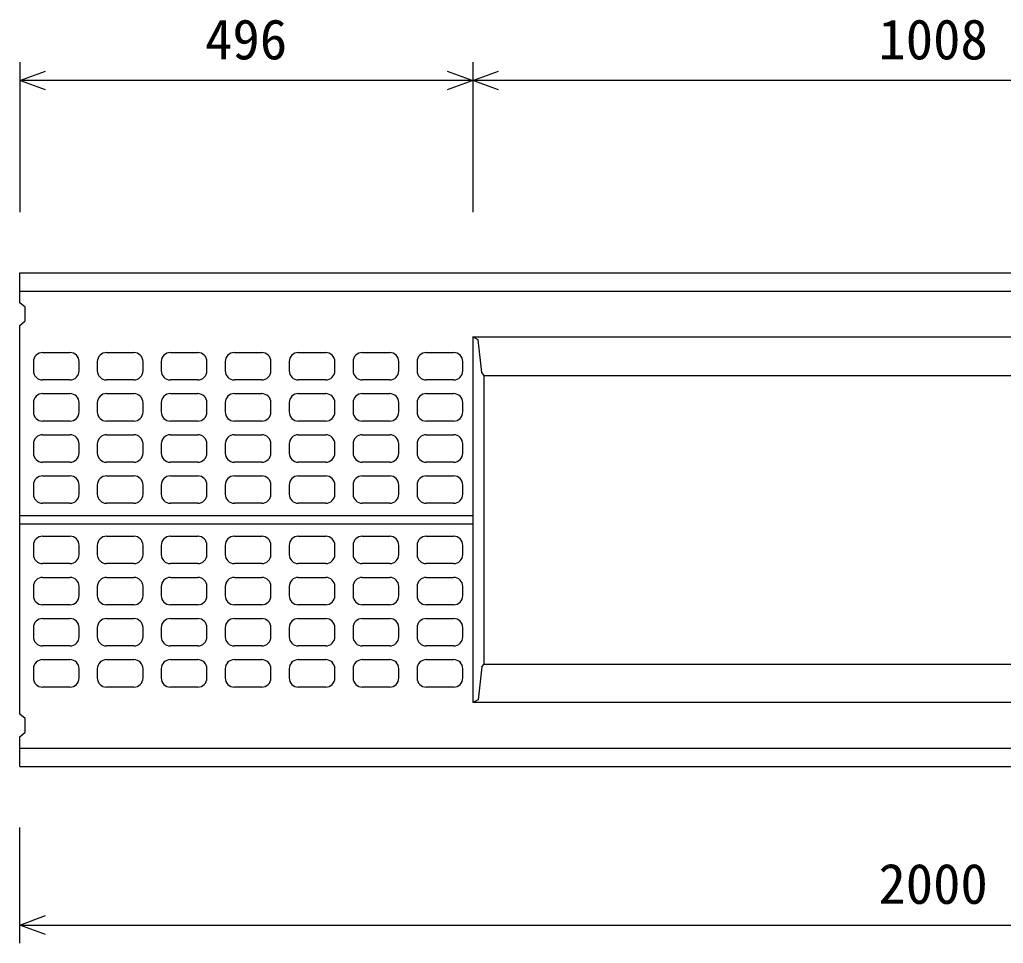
# Model space of a CAD drawing. Units: millimetres, scale not verified. Extents: x -16800 to 16800, y -5940 to 5940.
# Drawn here: x -10664 to -9587, y 2945 to 3955 of the extents above; entities that cross this region are included whole.
import ezdxf
from ezdxf.enums import TextEntityAlignment as Align

# ---------------------------------------------------------------- set-up
doc = ezdxf.new("R2010")
doc.units = ezdxf.units.MM
doc.header["$LTSCALE"] = 20
for name, color, linetype, lineweight in [('0-0_DIM', 7, 'Continuous', 25), ('0-2_HATCH', 6, 'Continuous', 25), ('0-5_OUTLINE', 3, 'Continuous', 25)]:
    doc.layers.add(name, color=color, linetype=linetype, lineweight=lineweight)
doc.styles.add('ＭＳ ゴシック', font='')
doc.styles.get('ＭＳ ゴシック').set_extended_font_data('MS Gothic')

msp = doc.modelspace()

# ---------------------------------------------------------------- linework, layer by layer
at = {"layer": '0-0_DIM'}
for p, q in [((-10663.67, 3908.29), (-10663.67, 3744.53)), ((-10167.67, 3908.29), (-10167.67, 3744.53)), ((-10167.67, 3888.29), (-10663.67, 3888.29)), ((-9159.67, 3888.29), (-10167.67, 3888.29)), ((-10663.67, 2944.53), (-10663.67, 3071.2)), ((-10663.67, 2964.53), (-8663.67, 2964.53))]:
    msp.add_line(p, q, dxfattribs=at)
for points in [[(-10635.48, 3878.03), (-10663.67, 3888.29), (-10635.48, 3898.55)], [(-10195.86, 3898.55), (-10167.67, 3888.29), (-10195.86, 3878.03)], [(-10139.48, 3878.03), (-10167.67, 3888.29), (-10139.48, 3898.55)], [(-10635.48, 2954.27), (-10663.67, 2964.53), (-10635.48, 2974.79)]]:
    msp.add_lwpolyline(points, dxfattribs=at)
at = {"layer": '0-2_HATCH'}
for p, q in [((-10638.67, 3590.86), (-10608.67, 3590.86)), ((-10568.67, 3590.86), (-10538.67, 3590.86)), ((-10498.67, 3590.86), (-10468.67, 3590.86)), ((-10428.67, 3590.86), (-10398.67, 3590.86)), ((-10358.67, 3590.86), (-10328.67, 3590.86)), ((-10288.67, 3590.86), (-10258.67, 3590.86)), ((-10218.67, 3590.86), (-10188.67, 3590.86)), ((-10648.67, 3580.86), (-10648.67, 3570.86)), ((-10598.67, 3570.86), (-10598.67, 3580.86)), ((-10578.67, 3580.86), (-10578.67, 3570.86)), ((-10528.67, 3570.86), (-10528.67, 3580.86)), ((-10508.67, 3580.86), (-10508.67, 3570.86)), ((-10458.67, 3570.86), (-10458.67, 3580.86)), ((-10438.67, 3580.86), (-10438.67, 3570.86)), ((-10388.67, 3570.86), (-10388.67, 3580.86)), ((-10368.67, 3580.86), (-10368.67, 3570.86)), ((-10318.67, 3570.86), (-10318.67, 3580.86)), ((-10298.67, 3580.86), (-10298.67, 3570.86)), ((-10248.67, 3570.86), (-10248.67, 3580.86)), ((-10228.67, 3580.86), (-10228.67, 3570.86)), ((-10178.67, 3570.86), (-10178.67, 3580.86)), ((-10608.67, 3560.86), (-10638.67, 3560.86)), ((-10538.67, 3560.86), (-10568.67, 3560.86)), ((-10468.67, 3560.86), (-10498.67, 3560.86)), ((-10398.67, 3560.86), (-10428.67, 3560.86)), ((-10328.67, 3560.86), (-10358.67, 3560.86)), ((-10258.67, 3560.86), (-10288.67, 3560.86)), ((-10188.67, 3560.86), (-10218.67, 3560.86)), ((-10638.67, 3545.86), (-10608.67, 3545.86)), ((-10568.67, 3545.86), (-10538.67, 3545.86)), ((-10498.67, 3545.86), (-10468.67, 3545.86)), ((-10428.67, 3545.86), (-10398.67, 3545.86)), ((-10358.67, 3545.86), (-10328.67, 3545.86)), ((-10288.67, 3545.86), (-10258.67, 3545.86)), ((-10218.67, 3545.86), (-10188.67, 3545.86)), ((-10648.67, 3535.86), (-10648.67, 3525.86)), ((-10598.67, 3525.86), (-10598.67, 3535.86)), ((-10578.67, 3535.86), (-10578.67, 3525.86)), ((-10528.67, 3525.86), (-10528.67, 3535.86)), ((-10508.67, 3535.86), (-10508.67, 3525.86)), ((-10458.67, 3525.86), (-10458.67, 3535.86)), ((-10438.67, 3535.86), (-10438.67, 3525.86)), ((-10388.67, 3525.86), (-10388.67, 3535.86)), ((-10368.67, 3535.86), (-10368.67, 3525.86)), ((-10318.67, 3525.86), (-10318.67, 3535.86)), ((-10298.67, 3535.86), (-10298.67, 3525.86)), ((-10248.67, 3525.86), (-10248.67, 3535.86)), ((-10228.67, 3535.86), (-10228.67, 3525.86)), ((-10178.67, 3525.86), (-10178.67, 3535.86)), ((-10608.67, 3515.86), (-10638.67, 3515.86)), ((-10538.67, 3515.86), (-10568.67, 3515.86)), ((-10468.67, 3515.86), (-10498.67, 3515.86)), ((-10398.67, 3515.86), (-10428.67, 3515.86)), ((-10328.67, 3515.86), (-10358.67, 3515.86)), ((-10258.67, 3515.86), (-10288.67, 3515.86)), ((-10188.67, 3515.86), (-10218.67, 3515.86)), ((-10638.67, 3500.86), (-10608.67, 3500.86)), ((-10568.67, 3500.86), (-10538.67, 3500.86)), ((-10498.67, 3500.86), (-10468.67, 3500.86)), ((-10428.67, 3500.86), (-10398.67, 3500.86)), ((-10358.67, 3500.86), (-10328.67, 3500.86)), ((-10288.67, 3500.86), (-10258.67, 3500.86)), ((-10218.67, 3500.86), (-10188.67, 3500.86)), ((-10648.67, 3490.86), (-10648.67, 3480.86)), ((-10598.67, 3480.86), (-10598.67, 3490.86)), ((-10578.67, 3490.86), (-10578.67, 3480.86)), ((-10528.67, 3480.86), (-10528.67, 3490.86)), ((-10508.67, 3490.86), (-10508.67, 3480.86)), ((-10458.67, 3480.86), (-10458.67, 3490.86)), ((-10438.67, 3490.86), (-10438.67, 3480.86)), ((-10388.67, 3480.86), (-10388.67, 3490.86)), ((-10368.67, 3490.86), (-10368.67, 3480.86)), ((-10318.67, 3480.86), (-10318.67, 3490.86)), ((-10298.67, 3490.86), (-10298.67, 3480.86)), ((-10248.67, 3480.86), (-10248.67, 3490.86)), ((-10228.67, 3490.86), (-10228.67, 3480.86)), ((-10178.67, 3480.86), (-10178.67, 3490.86)), ((-10608.67, 3470.86), (-10638.67, 3470.86)), ((-10538.67, 3470.86), (-10568.67, 3470.86)), ((-10468.67, 3470.86), (-10498.67, 3470.86)), ((-10398.67, 3470.86), (-10428.67, 3470.86)), ((-10328.67, 3470.86), (-10358.67, 3470.86)), ((-10258.67, 3470.86), (-10288.67, 3470.86)), ((-10188.67, 3470.86), (-10218.67, 3470.86)), ((-10648.67, 3445.86), (-10648.67, 3435.86)), ((-10638.67, 3455.86), (-10608.67, 3455.86)), ((-10598.67, 3435.86), (-10598.67, 3445.86)), ((-10578.67, 3445.86), (-10578.67, 3435.86)), ((-10568.67, 3455.86), (-10538.67, 3455.86)), ((-10528.67, 3435.86), (-10528.67, 3445.86)), ((-10508.67, 3445.86), (-10508.67, 3435.86)), ((-10498.67, 3455.86), (-10468.67, 3455.86)), ((-10458.67, 3435.86), (-10458.67, 3445.86)), ((-10438.67, 3445.86), (-10438.67, 3435.86)), ((-10428.67, 3455.86), (-10398.67, 3455.86)), ((-10388.67, 3435.86), (-10388.67, 3445.86)), ((-10368.67, 3445.86), (-10368.67, 3435.86)), ((-10358.67, 3455.86), (-10328.67, 3455.86)), ((-10318.67, 3435.86), (-10318.67, 3445.86)), ((-10298.67, 3445.86), (-10298.67, 3435.86)), ((-10288.67, 3455.86), (-10258.67, 3455.86)), ((-10248.67, 3435.86), (-10248.67, 3445.86)), ((-10228.67, 3445.86), (-10228.67, 3435.86)), ((-10218.67, 3455.86), (-10188.67, 3455.86)), ((-10178.67, 3435.86), (-10178.67, 3445.86)), ((-10608.67, 3425.86), (-10638.67, 3425.86)), ((-10538.67, 3425.86), (-10568.67, 3425.86)), ((-10468.67, 3425.86), (-10498.67, 3425.86)), ((-10398.67, 3425.86), (-10428.67, 3425.86)), ((-10328.67, 3425.86), (-10358.67, 3425.86)), ((-10258.67, 3425.86), (-10288.67, 3425.86)), ((-10188.67, 3425.86), (-10218.67, 3425.86)), ((-10638.67, 3389.86), (-10608.67, 3389.86)), ((-10568.67, 3389.86), (-10538.67, 3389.86)), ((-10498.67, 3389.86), (-10468.67, 3389.86)), ((-10428.67, 3389.86), (-10398.67, 3389.86)), ((-10358.67, 3389.86), (-10328.67, 3389.86)), ((-10288.67, 3389.86), (-10258.67, 3389.86)), ((-10218.67, 3389.86), (-10188.67, 3389.86)), ((-10648.67, 3379.86), (-10648.67, 3369.86)), ((-10598.67, 3369.86), (-10598.67, 3379.86)), ((-10578.67, 3379.86), (-10578.67, 3369.86)), ((-10528.67, 3369.86), (-10528.67, 3379.86)), ((-10508.67, 3379.86), (-10508.67, 3369.86)), ((-10458.67, 3369.86), (-10458.67, 3379.86)), ((-10438.67, 3379.86), (-10438.67, 3369.86)), ((-10388.67, 3369.86), (-10388.67, 3379.86)), ((-10368.67, 3379.86), (-10368.67, 3369.86)), ((-10318.67, 3369.86), (-10318.67, 3379.86)), ((-10298.67, 3379.86), (-10298.67, 3369.86)), ((-10248.67, 3369.86), (-10248.67, 3379.86)), ((-10228.67, 3379.86), (-10228.67, 3369.86)), ((-10178.67, 3369.86), (-10178.67, 3379.86)), ((-10608.67, 3359.86), (-10638.67, 3359.86)), ((-10538.67, 3359.86), (-10568.67, 3359.86)), ((-10468.67, 3359.86), (-10498.67, 3359.86)), ((-10398.67, 3359.86), (-10428.67, 3359.86)), ((-10328.67, 3359.86), (-10358.67, 3359.86)), ((-10258.67, 3359.86), (-10288.67, 3359.86)), ((-10188.67, 3359.86), (-10218.67, 3359.86)), ((-10638.67, 3344.86), (-10608.67, 3344.86)), ((-10568.67, 3344.86), (-10538.67, 3344.86)), ((-10498.67, 3344.86), (-10468.67, 3344.86)), ((-10428.67, 3344.86), (-10398.67, 3344.86)), ((-10358.67, 3344.86), (-10328.67, 3344.86)), ((-10288.67, 3344.86), (-10258.67, 3344.86)), ((-10218.67, 3344.86), (-10188.67, 3344.86)), ((-10648.67, 3334.86), (-10648.67, 3324.86)), ((-10598.67, 3324.86), (-10598.67, 3334.86)), ((-10578.67, 3334.86), (-10578.67, 3324.86)), ((-10528.67, 3324.86), (-10528.67, 3334.86)), ((-10508.67, 3334.86), (-10508.67, 3324.86)), ((-10458.67, 3324.86), (-10458.67, 3334.86)), ((-10438.67, 3334.86), (-10438.67, 3324.86)), ((-10388.67, 3324.86), (-10388.67, 3334.86)), ((-10368.67, 3334.86), (-10368.67, 3324.86)), ((-10318.67, 3324.86), (-10318.67, 3334.86)), ((-10298.67, 3334.86), (-10298.67, 3324.86)), ((-10248.67, 3324.86), (-10248.67, 3334.86)), ((-10228.67, 3334.86), (-10228.67, 3324.86)), ((-10178.67, 3324.86), (-10178.67, 3334.86)), ((-10608.67, 3314.86), (-10638.67, 3314.86)), ((-10538.67, 3314.86), (-10568.67, 3314.86)), ((-10468.67, 3314.86), (-10498.67, 3314.86)), ((-10398.67, 3314.86), (-10428.67, 3314.86)), ((-10328.67, 3314.86), (-10358.67, 3314.86)), ((-10258.67, 3314.86), (-10288.67, 3314.86)), ((-10188.67, 3314.86), (-10218.67, 3314.86)), ((-10638.67, 3299.86), (-10608.67, 3299.86)), ((-10568.67, 3299.86), (-10538.67, 3299.86)), ((-10498.67, 3299.86), (-10468.67, 3299.86)), ((-10428.67, 3299.86), (-10398.67, 3299.86)), ((-10358.67, 3299.86), (-10328.67, 3299.86)), ((-10288.67, 3299.86), (-10258.67, 3299.86)), ((-10218.67, 3299.86), (-10188.67, 3299.86)), ((-10648.67, 3289.86), (-10648.67, 3279.86)), ((-10598.67, 3279.86), (-10598.67, 3289.86)), ((-10578.67, 3289.86), (-10578.67, 3279.86)), ((-10528.67, 3279.86), (-10528.67, 3289.86)), ((-10508.67, 3289.86), (-10508.67, 3279.86)), ((-10458.67, 3279.86), (-10458.67, 3289.86)), ((-10438.67, 3289.86), (-10438.67, 3279.86)), ((-10388.67, 3279.86), (-10388.67, 3289.86)), ((-10368.67, 3289.86), (-10368.67, 3279.86)), ((-10318.67, 3279.86), (-10318.67, 3289.86)), ((-10298.67, 3289.86), (-10298.67, 3279.86)), ((-10248.67, 3279.86), (-10248.67, 3289.86)), ((-10228.67, 3289.86), (-10228.67, 3279.86)), ((-10178.67, 3279.86), (-10178.67, 3289.86)), ((-10608.67, 3269.86), (-10638.67, 3269.86)), ((-10538.67, 3269.86), (-10568.67, 3269.86)), ((-10468.67, 3269.86), (-10498.67, 3269.86)), ((-10398.67, 3269.86), (-10428.67, 3269.86)), ((-10328.67, 3269.86), (-10358.67, 3269.86)), ((-10258.67, 3269.86), (-10288.67, 3269.86)), ((-10188.67, 3269.86), (-10218.67, 3269.86)), ((-10638.67, 3254.86), (-10608.67, 3254.86)), ((-10568.67, 3254.86), (-10538.67, 3254.86)), ((-10498.67, 3254.86), (-10468.67, 3254.86)), ((-10428.67, 3254.86), (-10398.67, 3254.86)), ((-10358.67, 3254.86), (-10328.67, 3254.86)), ((-10288.67, 3254.86), (-10258.67, 3254.86)), ((-10218.67, 3254.86), (-10188.67, 3254.86)), ((-10648.67, 3244.86), (-10648.67, 3234.86)), ((-10598.67, 3234.86), (-10598.67, 3244.86)), ((-10578.67, 3244.86), (-10578.67, 3234.86)), ((-10528.67, 3234.86), (-10528.67, 3244.86)), ((-10508.67, 3244.86), (-10508.67, 3234.86)), ((-10458.67, 3234.86), (-10458.67, 3244.86)), ((-10438.67, 3244.86), (-10438.67, 3234.86)), ((-10388.67, 3234.86), (-10388.67, 3244.86)), ((-10368.67, 3244.86), (-10368.67, 3234.86)), ((-10318.67, 3234.86), (-10318.67, 3244.86)), ((-10298.67, 3244.86), (-10298.67, 3234.86)), ((-10248.67, 3234.86), (-10248.67, 3244.86)), ((-10228.67, 3244.86), (-10228.67, 3234.86)), ((-10178.67, 3234.86), (-10178.67, 3244.86)), ((-10608.67, 3224.86), (-10638.67, 3224.86)), ((-10538.67, 3224.86), (-10568.67, 3224.86)), ((-10468.67, 3224.86), (-10498.67, 3224.86)), ((-10398.67, 3224.86), (-10428.67, 3224.86)), ((-10328.67, 3224.86), (-10358.67, 3224.86)), ((-10258.67, 3224.86), (-10288.67, 3224.86)), ((-10188.67, 3224.86), (-10218.67, 3224.86))]:
    msp.add_line(p, q, dxfattribs=at)
for centre, start, end in [((-10638.67, 3580.86), 90, 180.00001), ((-10608.67, 3580.86), 0, 90), ((-10568.67, 3580.86), 90, 180.00001), ((-10538.67, 3580.86), 0, 90), ((-10498.67, 3580.86), 90, 180.00001), ((-10468.67, 3580.86), 0, 90), ((-10428.67, 3580.86), 90, 180.00001), ((-10398.67, 3580.86), 0, 90), ((-10358.67, 3580.86), 90, 180.00001), ((-10328.67, 3580.86), 0, 90), ((-10288.67, 3580.86), 90, 180.00001), ((-10258.67, 3580.86), 0, 90), ((-10218.67, 3580.86), 90, 180.00001), ((-10188.67, 3580.86), 0, 90), ((-10638.67, 3570.86), 180.00001, 270), ((-10608.67, 3570.86), 270, 0), ((-10568.67, 3570.86), 180.00001, 270), ((-10538.67, 3570.86), 270, 0), ((-10498.67, 3570.86), 180.00001, 270), ((-10468.67, 3570.86), 270, 0), ((-10428.67, 3570.86), 180.00001, 270), ((-10398.67, 3570.86), 270, 0), ((-10358.67, 3570.86), 180.00001, 270), ((-10328.67, 3570.86), 270, 0), ((-10288.67, 3570.86), 180.00001, 270), ((-10258.67, 3570.86), 270, 0), ((-10218.67, 3570.86), 180.00001, 270), ((-10188.67, 3570.86), 270, 0), ((-10638.67, 3535.86), 90, 180.00001), ((-10608.67, 3535.86), 0, 90), ((-10568.67, 3535.86), 90, 180.00001), ((-10538.67, 3535.86), 0, 90), ((-10498.67, 3535.86), 90, 180.00001), ((-10468.67, 3535.86), 0, 90), ((-10428.67, 3535.86), 90, 180.00001), ((-10398.67, 3535.86), 0, 90), ((-10358.67, 3535.86), 90, 180.00001), ((-10328.67, 3535.86), 0, 90), ((-10288.67, 3535.86), 90, 180.00001), ((-10258.67, 3535.86), 0, 90), ((-10218.67, 3535.86), 90, 180.00001), ((-10188.67, 3535.86), 0, 90), ((-10638.67, 3525.86), 180.00001, 270), ((-10608.67, 3525.86), 270, 0), ((-10568.67, 3525.86), 180.00001, 270), ((-10538.67, 3525.86), 270, 0), ((-10498.67, 3525.86), 180.00001, 270), ((-10468.67, 3525.86), 270, 0), ((-10428.67, 3525.86), 180.00001, 270), ((-10398.67, 3525.86), 270, 0), ((-10358.67, 3525.86), 180.00001, 270), ((-10328.67, 3525.86), 270, 0), ((-10288.67, 3525.86), 180.00001, 270), ((-10258.67, 3525.86), 270, 0), ((-10218.67, 3525.86), 180.00001, 270), ((-10188.67, 3525.86), 270, 0), ((-10638.67, 3490.86), 90, 180.00001), ((-10608.67, 3490.86), 0, 90), ((-10568.67, 3490.86), 90, 180.00001), ((-10538.67, 3490.86), 0, 90), ((-10498.67, 3490.86), 90, 180.00001), ((-10468.67, 3490.86), 0, 90), ((-10428.67, 3490.86), 90, 180.00001), ((-10398.67, 3490.86), 0, 90), ((-10358.67, 3490.86), 90, 180.00001), ((-10328.67, 3490.86), 0, 90), ((-10288.67, 3490.86), 90, 180.00001), ((-10258.67, 3490.86), 0, 90), ((-10218.67, 3490.86), 90, 180.00001), ((-10188.67, 3490.86), 0, 90), ((-10638.67, 3480.86), 180.00001, 270), ((-10608.67, 3480.86), 270, 0), ((-10568.67, 3480.86), 180.00001, 270), ((-10538.67, 3480.86), 270, 0), ((-10498.67, 3480.86), 180.00001, 270), ((-10468.67, 3480.86), 270, 0), ((-10428.67, 3480.86), 180.00001, 270), ((-10398.67, 3480.86), 270, 0), ((-10358.67, 3480.86), 180.00001, 270), ((-10328.67, 3480.86), 270, 0), ((-10288.67, 3480.86), 180.00001, 270), ((-10258.67, 3480.86), 270, 0), ((-10218.67, 3480.86), 180.00001, 270), ((-10188.67, 3480.86), 270, 0), ((-10638.67, 3445.86), 90, 180.00001), ((-10608.67, 3445.86), 0, 90), ((-10568.67, 3445.86), 90, 180.00001), ((-10538.67, 3445.86), 0, 90), ((-10498.67, 3445.86), 90, 180.00001), ((-10468.67, 3445.86), 0, 90), ((-10428.67, 3445.86), 90, 180.00001), ((-10398.67, 3445.86), 0, 90), ((-10358.67, 3445.86), 90, 180.00001), ((-10328.67, 3445.86), 0, 90), ((-10288.67, 3445.86), 90, 180.00001), ((-10258.67, 3445.86), 0, 90), ((-10218.67, 3445.86), 90, 180.00001), ((-10188.67, 3445.86), 0, 90), ((-10638.67, 3435.86), 180.00001, 270), ((-10608.67, 3435.86), 270, 0), ((-10568.67, 3435.86), 180.00001, 270), ((-10538.67, 3435.86), 270, 0), ((-10498.67, 3435.86), 180.00001, 270), ((-10468.67, 3435.86), 270, 0), ((-10428.67, 3435.86), 180.00001, 270), ((-10398.67, 3435.86), 270, 0), ((-10358.67, 3435.86), 180.00001, 270), ((-10328.67, 3435.86), 270, 0), ((-10288.67, 3435.86), 180.00001, 270), ((-10258.67, 3435.86), 270, 0), ((-10218.67, 3435.86), 180.00001, 270), ((-10188.67, 3435.86), 270, 0), ((-10638.67, 3379.86), 90, 180.00001), ((-10608.67, 3379.86), 0, 90), ((-10568.67, 3379.86), 90, 180.00001), ((-10538.67, 3379.86), 0, 90), ((-10498.67, 3379.86), 90, 180.00001), ((-10468.67, 3379.86), 0, 90), ((-10428.67, 3379.86), 90, 180.00001), ((-10398.67, 3379.86), 0, 90), ((-10358.67, 3379.86), 90, 180.00001), ((-10328.67, 3379.86), 0, 90), ((-10288.67, 3379.86), 90, 180.00001), ((-10258.67, 3379.86), 0, 90), ((-10218.67, 3379.86), 90, 180.00001), ((-10188.67, 3379.86), 0, 90), ((-10638.67, 3369.86), 180.00001, 270), ((-10608.67, 3369.86), 270, 0), ((-10568.67, 3369.86), 180.00001, 270), ((-10538.67, 3369.86), 270, 0), ((-10498.67, 3369.86), 180.00001, 270), ((-10468.67, 3369.86), 270, 0), ((-10428.67, 3369.86), 180.00001, 270), ((-10398.67, 3369.86), 270, 0), ((-10358.67, 3369.86), 180.00001, 270), ((-10328.67, 3369.86), 270, 0), ((-10288.67, 3369.86), 180.00001, 270), ((-10258.67, 3369.86), 270, 0), ((-10218.67, 3369.86), 180.00001, 270), ((-10188.67, 3369.86), 270, 0), ((-10638.67, 3334.86), 90, 180.00001), ((-10608.67, 3334.86), 0, 90), ((-10568.67, 3334.86), 90, 180.00001), ((-10538.67, 3334.86), 0, 90), ((-10498.67, 3334.86), 90, 180.00001), ((-10468.67, 3334.86), 0, 90), ((-10428.67, 3334.86), 90, 180.00001), ((-10398.67, 3334.86), 0, 90), ((-10358.67, 3334.86), 90, 180.00001), ((-10328.67, 3334.86), 0, 90), ((-10288.67, 3334.86), 90, 180.00001), ((-10258.67, 3334.86), 0, 90), ((-10218.67, 3334.86), 90, 180.00001), ((-10188.67, 3334.86), 0, 90), ((-10638.67, 3324.86), 180.00001, 270), ((-10608.67, 3324.86), 270, 0), ((-10568.67, 3324.86), 180.00001, 270), ((-10538.67, 3324.86), 270, 0), ((-10498.67, 3324.86), 180.00001, 270), ((-10468.67, 3324.86), 270, 0), ((-10428.67, 3324.86), 180.00001, 270), ((-10398.67, 3324.86), 270, 0), ((-10358.67, 3324.86), 180.00001, 270), ((-10328.67, 3324.86), 270, 0), ((-10288.67, 3324.86), 180.00001, 270), ((-10258.67, 3324.86), 270, 0), ((-10218.67, 3324.86), 180.00001, 270), ((-10188.67, 3324.86), 270, 0), ((-10638.67, 3289.86), 90, 180.00001), ((-10608.67, 3289.86), 0, 90), ((-10568.67, 3289.86), 90, 180.00001), ((-10538.67, 3289.86), 0, 90), ((-10498.67, 3289.86), 90, 180.00001), ((-10468.67, 3289.86), 0, 90), ((-10428.67, 3289.86), 90, 180.00001), ((-10398.67, 3289.86), 0, 90), ((-10358.67, 3289.86), 90, 180.00001), ((-10328.67, 3289.86), 0, 90), ((-10288.67, 3289.86), 90, 180.00001), ((-10258.67, 3289.86), 0, 90), ((-10218.67, 3289.86), 90, 180.00001), ((-10188.67, 3289.86), 0, 90), ((-10638.67, 3279.86), 180.00001, 270), ((-10608.67, 3279.86), 270, 0), ((-10568.67, 3279.86), 180.00001, 270), ((-10538.67, 3279.86), 270, 0), ((-10498.67, 3279.86), 180.00001, 270), ((-10468.67, 3279.86), 270, 0), ((-10428.67, 3279.86), 180.00001, 270), ((-10398.67, 3279.86), 270, 0), ((-10358.67, 3279.86), 180.00001, 270), ((-10328.67, 3279.86), 270, 0), ((-10288.67, 3279.86), 180.00001, 270), ((-10258.67, 3279.86), 270, 0), ((-10218.67, 3279.86), 180.00001, 270), ((-10188.67, 3279.86), 270, 0), ((-10638.67, 3244.86), 90, 180.00001), ((-10608.67, 3244.86), 0, 90), ((-10568.67, 3244.86), 90, 180.00001), ((-10538.67, 3244.86), 0, 90), ((-10498.67, 3244.86), 90, 180.00001), ((-10468.67, 3244.86), 0, 90), ((-10428.67, 3244.86), 90, 180.00001), ((-10398.67, 3244.86), 0, 90), ((-10358.67, 3244.86), 90, 180.00001), ((-10328.67, 3244.86), 0, 90), ((-10288.67, 3244.86), 90, 180.00001), ((-10258.67, 3244.86), 0, 90), ((-10218.67, 3244.86), 90, 180.00001), ((-10188.67, 3244.86), 0, 90), ((-10638.67, 3234.86), 180.00001, 270), ((-10608.67, 3234.86), 270, 0), ((-10568.67, 3234.86), 180.00001, 270), ((-10538.67, 3234.86), 270, 0), ((-10498.67, 3234.86), 180.00001, 270), ((-10468.67, 3234.86), 270, 0), ((-10428.67, 3234.86), 180.00001, 270), ((-10398.67, 3234.86), 270, 0), ((-10358.67, 3234.86), 180.00001, 270), ((-10328.67, 3234.86), 270, 0), ((-10288.67, 3234.86), 180.00001, 270), ((-10258.67, 3234.86), 270, 0), ((-10218.67, 3234.86), 180.00001, 270), ((-10188.67, 3234.86), 270, 0)]:
    msp.add_arc(centre, 10, start, end, dxfattribs=at)
at = {"layer": '0-5_OUTLINE'}
for p, q in [((-10663.67, 3645.36), (-10663.67, 3677.86)), ((-10663.67, 3677.86), (-8663.67, 3677.86)), ((-10663.67, 3657.86), (-8663.67, 3657.86)), ((-10657.67, 3640.36), (-10663.67, 3645.36)), ((-10657.67, 3625.36), (-10657.67, 3640.36)), ((-10663.67, 3620.36), (-10657.67, 3625.36)), ((-10663.67, 3195.36), (-10663.67, 3620.36)), ((-10167.67, 3607.86), (-9159.67, 3607.86)), ((-10161.67, 3604.86), (-10167.67, 3607.86)), ((-10167.67, 3607.86), (-10167.67, 3207.86)), ((-10157.67, 3568.86), (-10161.67, 3604.86)), ((-10155.19, 3565.86), (-10157.67, 3568.86)), ((-10155.19, 3565.86), (-9172.16, 3565.86)), ((-10155.19, 3249.86), (-10155.19, 3565.86)), ((-10663.67, 3412.36), (-10167.67, 3412.36)), ((-10663.67, 3403.36), (-10167.67, 3403.36)), ((-10157.67, 3246.86), (-10161.67, 3210.86)), ((-10157.67, 3246.86), (-10155.19, 3249.86)), ((-10155.19, 3249.86), (-9172.16, 3249.86)), ((-10161.67, 3210.86), (-10167.67, 3207.86)), ((-9159.67, 3207.86), (-10167.67, 3207.86)), ((-10657.67, 3190.36), (-10663.67, 3195.36)), ((-10657.67, 3175.36), (-10657.67, 3190.36)), ((-10663.67, 3170.36), (-10657.67, 3175.36)), ((-10663.67, 3137.86), (-10663.67, 3170.36)), ((-10663.67, 3157.86), (-8663.67, 3157.86)), ((-10663.67, 3137.86), (-8663.67, 3137.86))]:
    msp.add_line(p, q, dxfattribs=at)

# ---------------------------------------------------------------- texts
at = {"layer": '0-0_DIM', "style": 'ＭＳ ゴシック'}
for s, p in [('496', (-10460.67, 3898.29)), ('1008', (-9723.67, 3898.29)), ('2000', (-9723.67, 2974.53))]:
    msp.add_text(s, height=43.99, dxfattribs=at).set_placement(p, align=Align.BOTTOM_LEFT)

doc.saveas('drawing.dxf')
